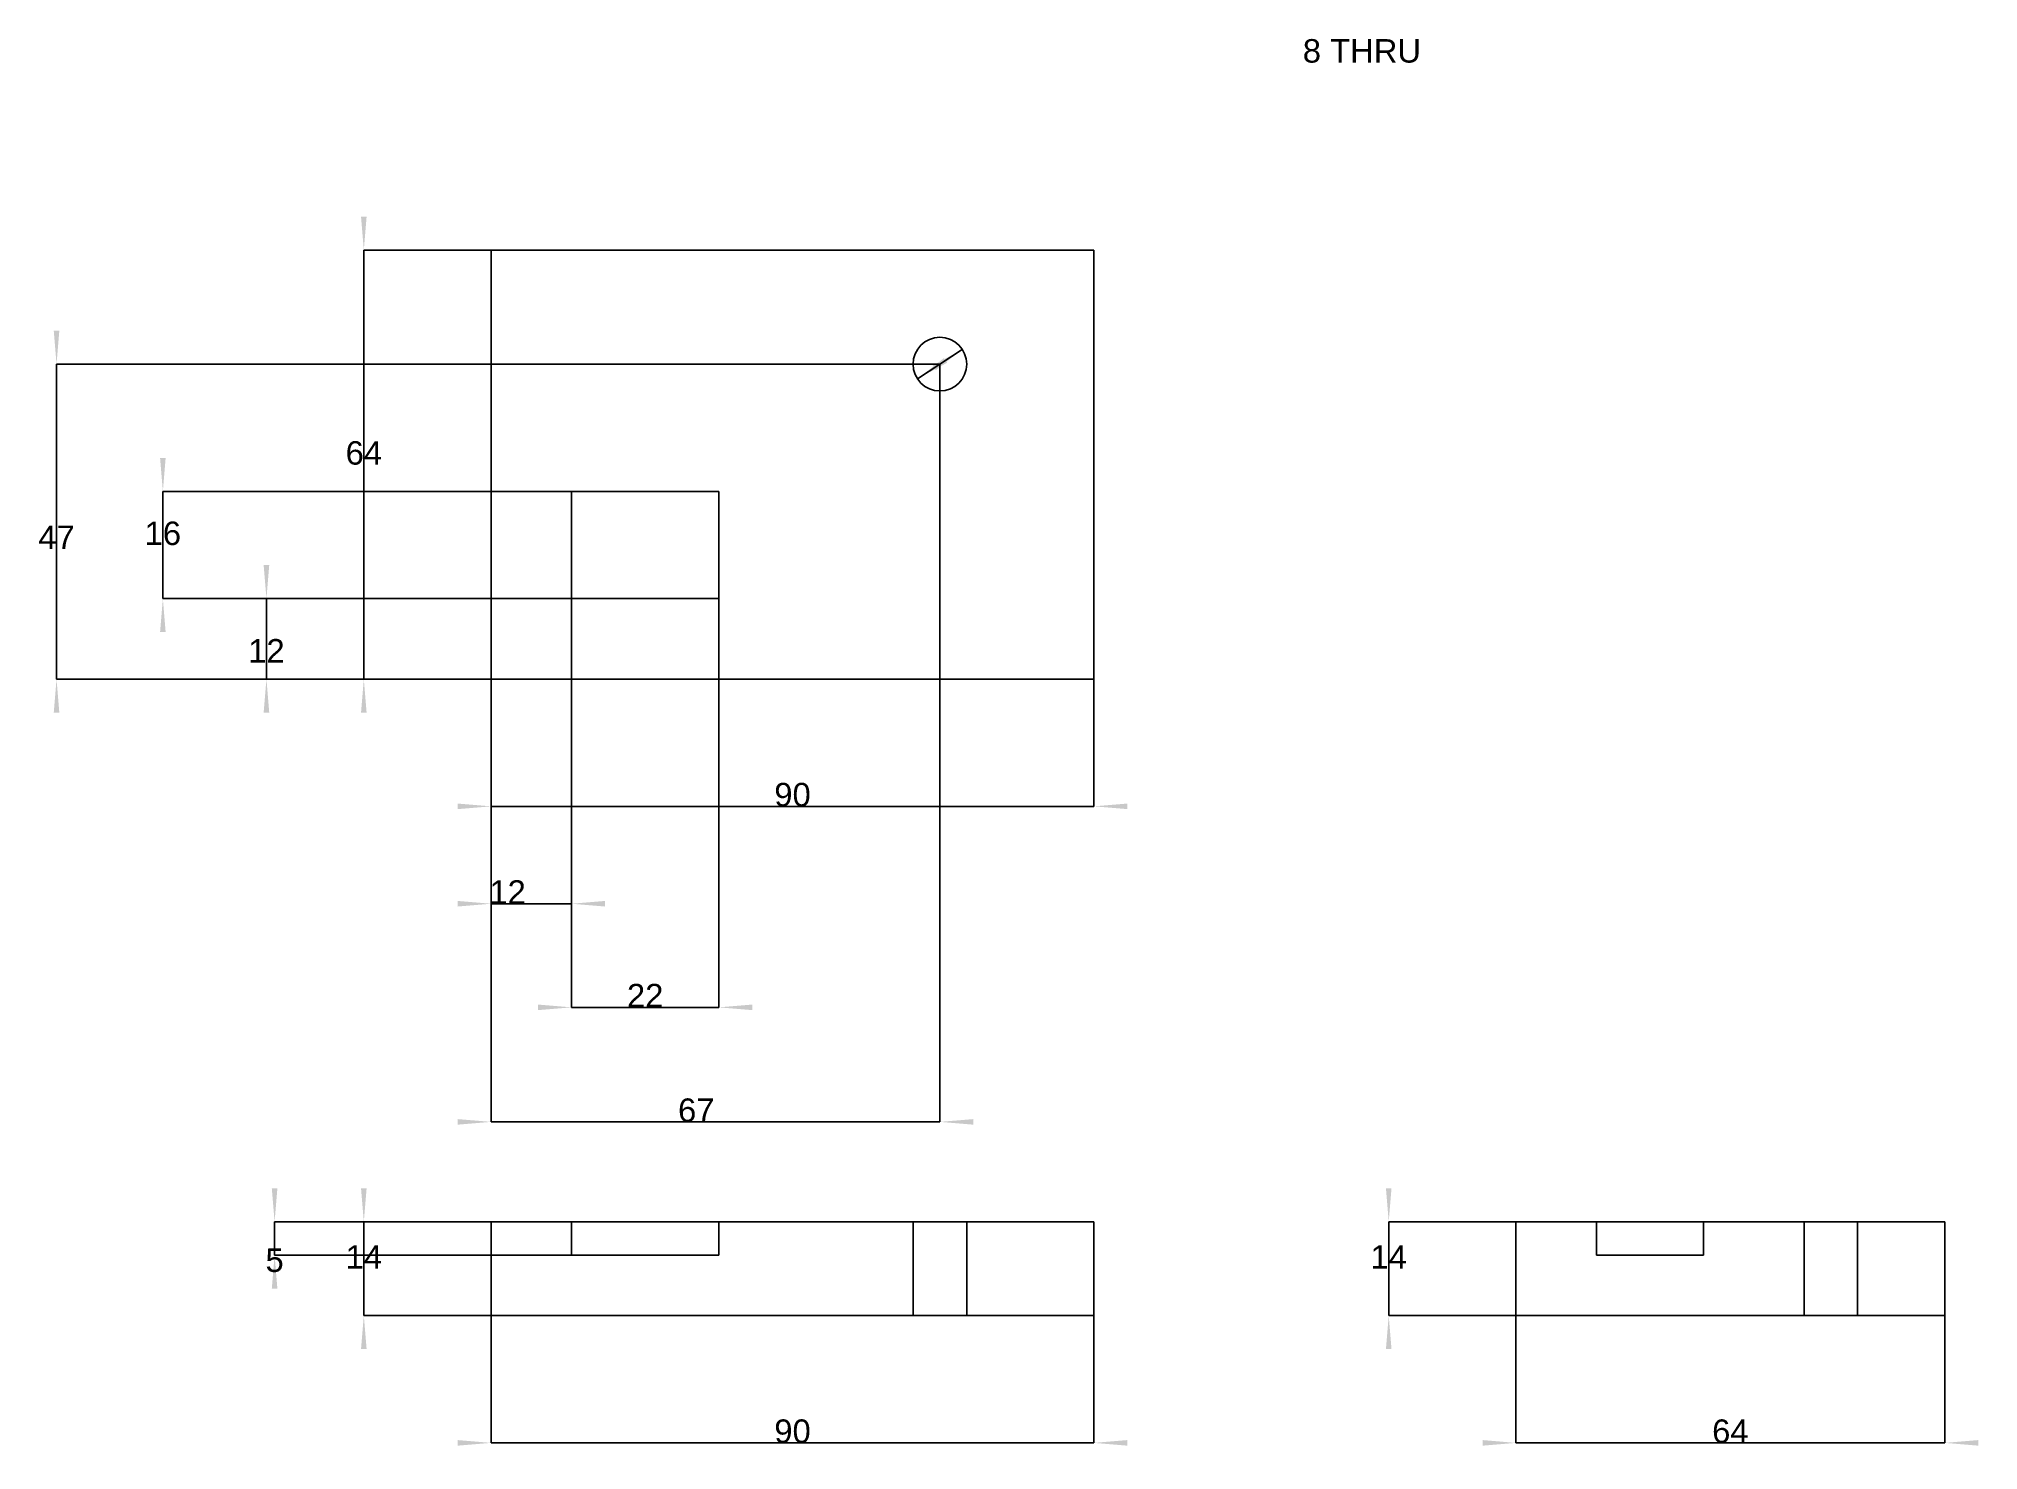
# Model space of a CAD drawing. Header units: millimetres. Extents: x 67 to 357, y 58 to 269.
import ezdxf
from ezdxf.enums import TextEntityAlignment as Align

# ---------------------------------------------------------------- set-up
doc = ezdxf.new("R2010")
doc.units = ezdxf.units.MM
doc.layers.get('0').update_dxf_attribs({"linetype": 'CONTINUOUS'})
for name, color, linetype in [('D', 7, 'CONTINUOUS'), ('D001', 7, 'CONTINUOUS'), ('D002', 7, 'CONTINUOUS'), ('D003', 7, 'CONTINUOUS'), ('D004', 7, 'CONTINUOUS'), ('D005', 7, 'CONTINUOUS'), ('D006', 7, 'CONTINUOUS'), ('D007', 7, 'CONTINUOUS'), ('D008', 7, 'CONTINUOUS'), ('D009', 7, 'CONTINUOUS'), ('D010', 7, 'CONTINUOUS'), ('D011', 7, 'CONTINUOUS'), ('D012', 7, 'CONTINUOUS'), ('D013', 7, 'CONTINUOUS'), ('Front', 7, 'CONTINUOUS'), ('Right', 7, 'CONTINUOUS'), ('Top', 7, 'CONTINUOUS')]:
    doc.layers.add(name, color=color, linetype=linetype)
doc.styles.get("Standard").update_dxf_attribs({"font": 'arial.ttf'})
doc.dimstyles.get("Standard").update_dxf_attribs({"dimscale": 0, "dimtxt": 2.5, "dimasz": 2.5, "dimexe": 1.25, "dimexo": 0.625, "dimtad": 1, "dimtxsty": 'STANDARD', "dimcen": 2.5, "dimazin": 3, "dimtfac": 1, "dimtmove": 0, "dimatfit": 3})

# ---------------------------------------------------------------- blocks, each defined once
blk = doc.blocks.new('*D')
at = {"color": 0}
for points in [[(130, 58.5833), (130, 59.4167), (135, 59)], [(230, 58.5833), (230, 59.4167), (225, 59)]]:
    blk.add_solid(points, dxfattribs=at)
at = {"layer": 'D'}
for p, q in [((135, 78), (135, 59)), ((225, 78), (225, 59)), ((135, 59), (225, 59))]:
    blk.add_line(p, q, dxfattribs=at)
blk.add_text('90', height=3.5, dxfattribs=at).set_placement((180, 59), align=Align.CENTER)
blk = doc.blocks.new('*D001')
at = {"color": 0}
for points in [[(115.583, 97), (116.417, 97), (116, 92)], [(115.583, 73), (116.417, 73), (116, 78)]]:
    blk.add_solid(points, dxfattribs=at)
at = {"layer": 'D001'}
for p, q in [((225, 92), (116, 92)), ((116, 78), (116, 92)), ((225, 78), (116, 78))]:
    blk.add_line(p, q, dxfattribs=at)
blk.add_text('14', height=3.5, dxfattribs=at).set_placement((116, 85), align=Align.CENTER)
blk = doc.blocks.new('*D002')
at = {"color": 0}
for points in [[(130, 153.583), (130, 154.417), (135, 154)], [(230, 153.583), (230, 154.417), (225, 154)]]:
    blk.add_solid(points, dxfattribs=at)
at = {"layer": 'D002'}
for p, q in [((135, 237), (135, 154)), ((225, 237), (225, 154)), ((135, 154), (225, 154))]:
    blk.add_line(p, q, dxfattribs=at)
blk.add_text('90', height=3.5, dxfattribs=at).set_placement((180, 154), align=Align.CENTER)
blk = doc.blocks.new('*D003')
at = {"color": 0}
for points in [[(115.583, 242), (116.417, 242), (116, 237)], [(115.583, 168), (116.417, 168), (116, 173)]]:
    blk.add_solid(points, dxfattribs=at)
at = {"layer": 'D003'}
for p, q in [((225, 237), (116, 237)), ((116, 173), (116, 237)), ((225, 173), (116, 173))]:
    blk.add_line(p, q, dxfattribs=at)
blk.add_text('64', height=3.5, dxfattribs=at).set_placement((116, 205), align=Align.CENTER)
blk = doc.blocks.new('*D004')
at = {"color": 0}
for points in [[(283, 58.5833), (283, 59.4167), (288, 59)], [(357, 58.5833), (357, 59.4167), (352, 59)]]:
    blk.add_solid(points, dxfattribs=at)
at = {"layer": 'D004'}
for p, q in [((288, 78), (288, 59)), ((352, 78), (352, 59)), ((288, 59), (352, 59))]:
    blk.add_line(p, q, dxfattribs=at)
blk.add_text('64', height=3.5, dxfattribs=at).set_placement((320, 59), align=Align.CENTER)
blk = doc.blocks.new('*D005')
at = {"color": 0}
for points in [[(268.583, 97), (269.417, 97), (269, 92)], [(268.583, 73), (269.417, 73), (269, 78)]]:
    blk.add_solid(points, dxfattribs=at)
at = {"layer": 'D005'}
for p, q in [((352, 92), (269, 92)), ((269, 78), (269, 92)), ((352, 78), (269, 78))]:
    blk.add_line(p, q, dxfattribs=at)
blk.add_text('14', height=3.5, dxfattribs=at).set_placement((269, 85), align=Align.CENTER)
blk = doc.blocks.new('*D006')
at = {"color": 0}
for points in [[(130, 139.048), (130, 139.881), (135, 139.464)], [(152, 139.048), (152, 139.881), (147, 139.464)]]:
    blk.add_solid(points, dxfattribs=at)
at = {"layer": 'D006'}
for p, q in [((147, 185), (147, 139.464)), ((135, 173), (135, 139.464)), ((135, 139.464), (147, 139.464))]:
    blk.add_line(p, q, dxfattribs=at)
blk.add_text('12', height=3.5, dxfattribs=at).set_placement((137.464, 139.464), align=Align.CENTER)
blk = doc.blocks.new('*D007')
at = {"color": 0}
for points in [[(101.048, 190), (101.881, 190), (101.464, 185)], [(101.048, 168), (101.881, 168), (101.464, 173)]]:
    blk.add_solid(points, dxfattribs=at)
at = {"layer": 'D007'}
for p, q in [((147, 185), (101.464, 185)), ((101.464, 173), (101.464, 185)), ((135, 173), (101.464, 173))]:
    blk.add_line(p, q, dxfattribs=at)
blk.add_text('12', height=3.5, dxfattribs=at).set_placement((101.464, 175.464), align=Align.CENTER)
blk = doc.blocks.new('*D008')
at = {"color": 0}
for points in [[(142, 123.583), (142, 124.417), (147, 124)], [(174, 123.583), (174, 124.417), (169, 124)]]:
    blk.add_solid(points, dxfattribs=at)
at = {"layer": 'D008'}
for p, q in [((147, 185), (147, 124)), ((169, 185), (169, 124)), ((147, 124), (169, 124))]:
    blk.add_line(p, q, dxfattribs=at)
blk.add_text('22', height=3.5, dxfattribs=at).set_placement((158, 124), align=Align.CENTER)
blk = doc.blocks.new('*D009')
at = {"color": 0}
for points in [[(85.5833, 206), (86.4167, 206), (86, 201)], [(85.5833, 180), (86.4167, 180), (86, 185)]]:
    blk.add_solid(points, dxfattribs=at)
at = {"layer": 'D009'}
for p, q in [((147, 201), (86, 201)), ((86, 185), (86, 201)), ((147, 185), (86, 185))]:
    blk.add_line(p, q, dxfattribs=at)
blk.add_text('16', height=3.5, dxfattribs=at).set_placement((86, 193), align=Align.CENTER)
blk = doc.blocks.new('*D010')
at = {"color": 0}
for points in [[(102.263, 97), (103.097, 97), (102.68, 92)], [(102.263, 82), (103.097, 82), (102.68, 87)]]:
    blk.add_solid(points, dxfattribs=at)
at = {"layer": 'D010'}
for p, q in [((225, 92), (102.68, 92)), ((102.68, 87), (102.68, 92)), ((147, 87), (102.68, 87))]:
    blk.add_line(p, q, dxfattribs=at)
blk.add_text('5', height=3.5, dxfattribs=at).set_placement((102.68, 84.5102), align=Align.CENTER)
blk = doc.blocks.new('*D011')
at = {"color": 0}
for points in [[(130, 106.49), (130, 107.323), (135, 106.907)], [(207, 106.49), (207, 107.323), (202, 106.907)]]:
    blk.add_solid(points, dxfattribs=at)
at = {"layer": 'D011'}
for p, q in [((202, 220), (202, 106.907)), ((135, 173), (135, 106.907)), ((135, 106.907), (202, 106.907))]:
    blk.add_line(p, q, dxfattribs=at)
blk.add_text('67', height=3.5, dxfattribs=at).set_placement((165.629, 106.907), align=Align.CENTER)
blk = doc.blocks.new('*D012')
at = {"color": 0}
for points in [[(69.7119, 225), (70.5453, 225), (70.1286, 220)], [(69.7119, 168), (70.5453, 168), (70.1286, 173)]]:
    blk.add_solid(points, dxfattribs=at)
at = {"layer": 'D012'}
for p, q in [((202, 220), (70.1286, 220)), ((70.1286, 173), (70.1286, 220)), ((135, 173), (70.1286, 173))]:
    blk.add_line(p, q, dxfattribs=at)
blk.add_text('47', height=3.5, dxfattribs=at).set_placement((70.1286, 192.407), align=Align.CENTER)
blk = doc.blocks.new('*D013')
at = {"color": 0}
for points in [[(203.065, 220.201), (202.607, 220.897), (198.657, 217.804)], [(201.393, 219.103), (200.935, 219.799), (205.343, 222.196)]]:
    blk.add_solid(points, dxfattribs=at)
at = {"layer": 'D013'}
blk.add_line((205.343, 222.196), (198.657, 217.804), dxfattribs=at)
blk.add_text('8 THRU', height=3.5, dxfattribs=at).set_placement((265, 265), align=Align.CENTER)

msp = doc.modelspace()

# ---------------------------------------------------------------- linework, layer by layer
at = {"layer": 'Front'}
for p, q in [((135, 78), (135, 92)), ((135, 92), (225, 92)), ((135, 78), (135, 92)), ((135, 92), (225, 92)), ((147, 92), (169, 92)), ((147, 92), (169, 92)), ((147, 87), (147, 92)), ((147, 87), (147, 92)), ((169, 87), (169, 92)), ((169, 87), (169, 92)), ((198, 78), (198, 92)), ((206, 78), (206, 92)), ((225, 78), (225, 92)), ((225, 78), (225, 92)), ((147, 87), (169, 87)), ((147, 87), (169, 87)), ((135, 78), (225, 78)), ((135, 78), (225, 78))]:
    msp.add_line(p, q, dxfattribs=at)
for points in [[(206, 92), (205.9, 92), (205.604, 92), (205.127, 92), (204.494, 92), (203.736, 92), (202.89, 92), (202, 92), (201.11, 92), (200.264, 92), (199.506, 92), (198.873, 92), (198.396, 92), (198.1, 92), (198, 92)], [(198, 92), (198.1, 92), (198.396, 92), (198.873, 92), (199.506, 92), (200.264, 92), (201.11, 92), (202, 92), (202.89, 92), (203.736, 92), (204.494, 92), (205.127, 92), (205.604, 92), (205.9, 92), (206, 92)], [(206, 78), (205.9, 78), (205.604, 78), (205.127, 78), (204.494, 78), (203.736, 78), (202.89, 78), (202, 78), (201.11, 78), (200.264, 78), (199.506, 78), (198.873, 78), (198.396, 78), (198.1, 78), (198, 78)], [(198, 78), (198.1, 78), (198.396, 78), (198.873, 78), (199.506, 78), (200.264, 78), (201.11, 78), (202, 78), (202.89, 78), (203.736, 78), (204.494, 78), (205.127, 78), (205.604, 78), (205.9, 78), (206, 78)]]:
    msp.add_open_spline(points, degree=1, dxfattribs=at)
at = {"layer": 'Right'}
for p, q in [((288, 78), (288, 92)), ((288, 92), (352, 92)), ((288, 78), (288, 92)), ((288, 92), (352, 92)), ((300, 92), (316, 92)), ((300, 92), (316, 92)), ((300, 87), (300, 92)), ((300, 87), (300, 92)), ((316, 87), (316, 92)), ((316, 87), (316, 92)), ((331, 78), (331, 92)), ((339, 78), (339, 92)), ((352, 78), (352, 92)), ((352, 78), (352, 92)), ((300, 87), (316, 87)), ((300, 87), (316, 87)), ((288, 78), (352, 78)), ((288, 78), (352, 78))]:
    msp.add_line(p, q, dxfattribs=at)
for points in [[(339, 92), (338.9, 92), (338.604, 92), (338.127, 92), (337.494, 92), (336.736, 92), (335.89, 92), (335, 92), (334.11, 92), (333.264, 92), (332.506, 92), (331.873, 92), (331.396, 92), (331.1, 92), (331, 92)], [(335, 92), (335.448, 92), (335.89, 92), (336.321, 92), (336.736, 92), (337.128, 92), (337.494, 92), (337.828, 92), (338.127, 92), (338.387, 92), (338.604, 92), (338.776, 92), (338.9, 92), (338.975, 92), (339, 92)], [(339, 78), (338.9, 78), (338.604, 78), (338.127, 78), (337.494, 78), (336.736, 78), (335.89, 78), (335, 78), (334.11, 78), (333.264, 78), (332.506, 78), (331.873, 78), (331.396, 78), (331.1, 78), (331, 78)], [(335, 78), (335.448, 78), (335.89, 78), (336.321, 78), (336.736, 78), (337.128, 78), (337.494, 78), (337.828, 78), (338.127, 78), (338.387, 78), (338.604, 78), (338.776, 78), (338.9, 78), (338.975, 78), (339, 78)]]:
    msp.add_open_spline(points, degree=1, dxfattribs=at)
for points in [[(331, 92), (331.013, 92), (331.025, 92), (331.063, 92), (331.1, 92), (331.162, 92), (331.224, 92), (331.31, 92), (331.396, 92), (331.505, 92), (331.613, 92), (331.743, 92), (331.873, 92), (332.022, 92), (332.172, 92), (332.339, 92), (332.506, 92), (332.689, 92), (332.872, 92), (333.068, 92), (333.264, 92), (333.472, 92), (333.679, 92), (333.894, 92), (334.11, 92), (334.551, 92), (335, 92)], [(331, 78), (331.013, 78), (331.025, 78), (331.063, 78), (331.1, 78), (331.162, 78), (331.224, 78), (331.31, 78), (331.396, 78), (331.505, 78), (331.613, 78), (331.743, 78), (331.873, 78), (332.022, 78), (332.172, 78), (332.339, 78), (332.506, 78), (332.689, 78), (332.872, 78), (333.068, 78), (333.264, 78), (333.472, 78), (333.679, 78), (333.894, 78), (334.11, 78), (334.551, 78), (335, 78)]]:
    msp.add_open_spline(points, degree=2, knots=[4.712389, 4.712389, 4.712389, 4.8245887, 4.8245887, 4.9367885, 4.9367885, 5.0489882, 5.0489882, 5.1611879, 5.1611879, 5.2733877, 5.2733877, 5.3855874, 5.3855874, 5.4977871, 5.4977871, 5.6099869, 5.6099869, 5.7221866, 5.7221866, 5.8343864, 5.8343864, 5.9465861, 5.9465861, 6.0587858, 6.0587858, 6.2831853, 6.2831853, 6.2831853], dxfattribs=at)
at = {"layer": 'Top'}
for p, q in [((135, 173), (135, 237)), ((135, 237), (225, 237)), ((135, 173), (135, 237)), ((135, 237), (225, 237)), ((225, 173), (225, 237)), ((225, 173), (225, 237)), ((147, 185), (147, 201)), ((147, 201), (169, 201)), ((147, 185), (147, 201)), ((147, 201), (169, 201)), ((169, 185), (169, 201)), ((169, 185), (169, 201)), ((147, 185), (169, 185)), ((147, 185), (169, 185)), ((135, 173), (225, 173)), ((135, 173), (225, 173))]:
    msp.add_line(p, q, dxfattribs=at)
msp.add_circle((202, 220), 4, dxfattribs=at)
msp.add_circle((202, 220), 4, dxfattribs=at)

# ---------------------------------------------------------------- dimensions: what is measured, and where the dimension line sits
at = {"layer": 'D'}
dim = msp.add_linear_dim(base=(180, 59), p1=(135, 78), p2=(225, 78), text='90', dimstyle='STANDARD', dxfattribs=at)
dim.commit()
dim.dimension.update_dxf_attribs({"geometry": '*D', "text_midpoint": (180, 64)})
at = {"layer": 'D001'}
dim = msp.add_linear_dim(base=(116, 85), p1=(225, 78), p2=(225, 92), angle=90, text='14', dimstyle='STANDARD', dxfattribs=at)
dim.commit()
dim.dimension.update_dxf_attribs({"geometry": '*D001', "text_midpoint": (121, 85)})
at = {"layer": 'D002'}
dim = msp.add_linear_dim(base=(180, 154), p1=(135, 237), p2=(225, 237), text='90', dimstyle='STANDARD', dxfattribs=at)
dim.commit()
dim.dimension.update_dxf_attribs({"geometry": '*D002', "text_midpoint": (180, 159)})
at = {"layer": 'D003'}
dim = msp.add_linear_dim(base=(116, 205), p1=(225, 173), p2=(225, 237), angle=90, text='64', dimstyle='STANDARD', dxfattribs=at)
dim.commit()
dim.dimension.update_dxf_attribs({"geometry": '*D003', "text_midpoint": (121, 205)})
at = {"layer": 'D004'}
dim = msp.add_linear_dim(base=(320, 59), p1=(288, 78), p2=(352, 78), text='64', dimstyle='STANDARD', dxfattribs=at)
dim.commit()
dim.dimension.update_dxf_attribs({"geometry": '*D004', "text_midpoint": (320, 64)})
at = {"layer": 'D005'}
dim = msp.add_linear_dim(base=(269, 85), p1=(352, 78), p2=(352, 92), angle=90, text='14', dimstyle='STANDARD', dxfattribs=at)
dim.commit()
dim.dimension.update_dxf_attribs({"geometry": '*D005', "text_midpoint": (274, 85)})
at = {"layer": 'D006'}
dim = msp.add_linear_dim(base=(137.464, 139.464), p1=(135, 173), p2=(147, 185), text='12', dimstyle='STANDARD', dxfattribs=at)
dim.commit()
dim.dimension.update_dxf_attribs({"geometry": '*D006', "text_midpoint": (141, 143)})
at = {"layer": 'D007'}
dim = msp.add_linear_dim(base=(101.464, 175.464), p1=(135, 173), p2=(147, 185), angle=90, text='12', dimstyle='STANDARD', dxfattribs=at)
dim.commit()
dim.dimension.update_dxf_attribs({"geometry": '*D007', "text_midpoint": (105, 179)})
at = {"layer": 'D008'}
dim = msp.add_linear_dim(base=(158, 124), p1=(147, 185), p2=(169, 185), text='22', dimstyle='STANDARD', dxfattribs=at)
dim.commit()
dim.dimension.update_dxf_attribs({"geometry": '*D008', "text_midpoint": (158, 129)})
at = {"layer": 'D009'}
dim = msp.add_linear_dim(base=(86, 193), p1=(147, 185), p2=(147, 201), angle=90, text='16', dimstyle='STANDARD', dxfattribs=at)
dim.commit()
dim.dimension.update_dxf_attribs({"geometry": '*D009', "text_midpoint": (91, 193)})
at = {"layer": 'D010'}
dim = msp.add_linear_dim(base=(102.68, 84.51), p1=(147, 87), p2=(225, 92), angle=90, text='5', dimstyle='STANDARD', dxfattribs=at)
dim.commit()
dim.dimension.update_dxf_attribs({"geometry": '*D010', "text_midpoint": (103, 89.5)})
at = {"layer": 'D011'}
dim = msp.add_linear_dim(base=(165.629, 106.907), p1=(135, 173), p2=(202, 220), text='67', dimstyle='STANDARD', dxfattribs=at)
dim.commit()
dim.dimension.update_dxf_attribs({"geometry": '*D011', "text_midpoint": (168.5, 111)})
at = {"layer": 'D012'}
dim = msp.add_linear_dim(base=(70.129, 192.407), p1=(135, 173), p2=(202, 220), angle=90, text='47', dimstyle='STANDARD', dxfattribs=at)
dim.commit()
dim.dimension.update_dxf_attribs({"geometry": '*D012', "text_midpoint": (73, 196.5)})
at = {"layer": 'D013'}
dim = msp.add_diameter_dim_2p(p1=(205.343, 222.196), p2=(198.657, 217.804), text='8 THRU', dimstyle='STANDARD', dxfattribs=at)
dim.commit()
dim.dimension.update_dxf_attribs({"geometry": '*D013', "text_midpoint": (265, 265)})

doc.saveas('drawing.dxf')
